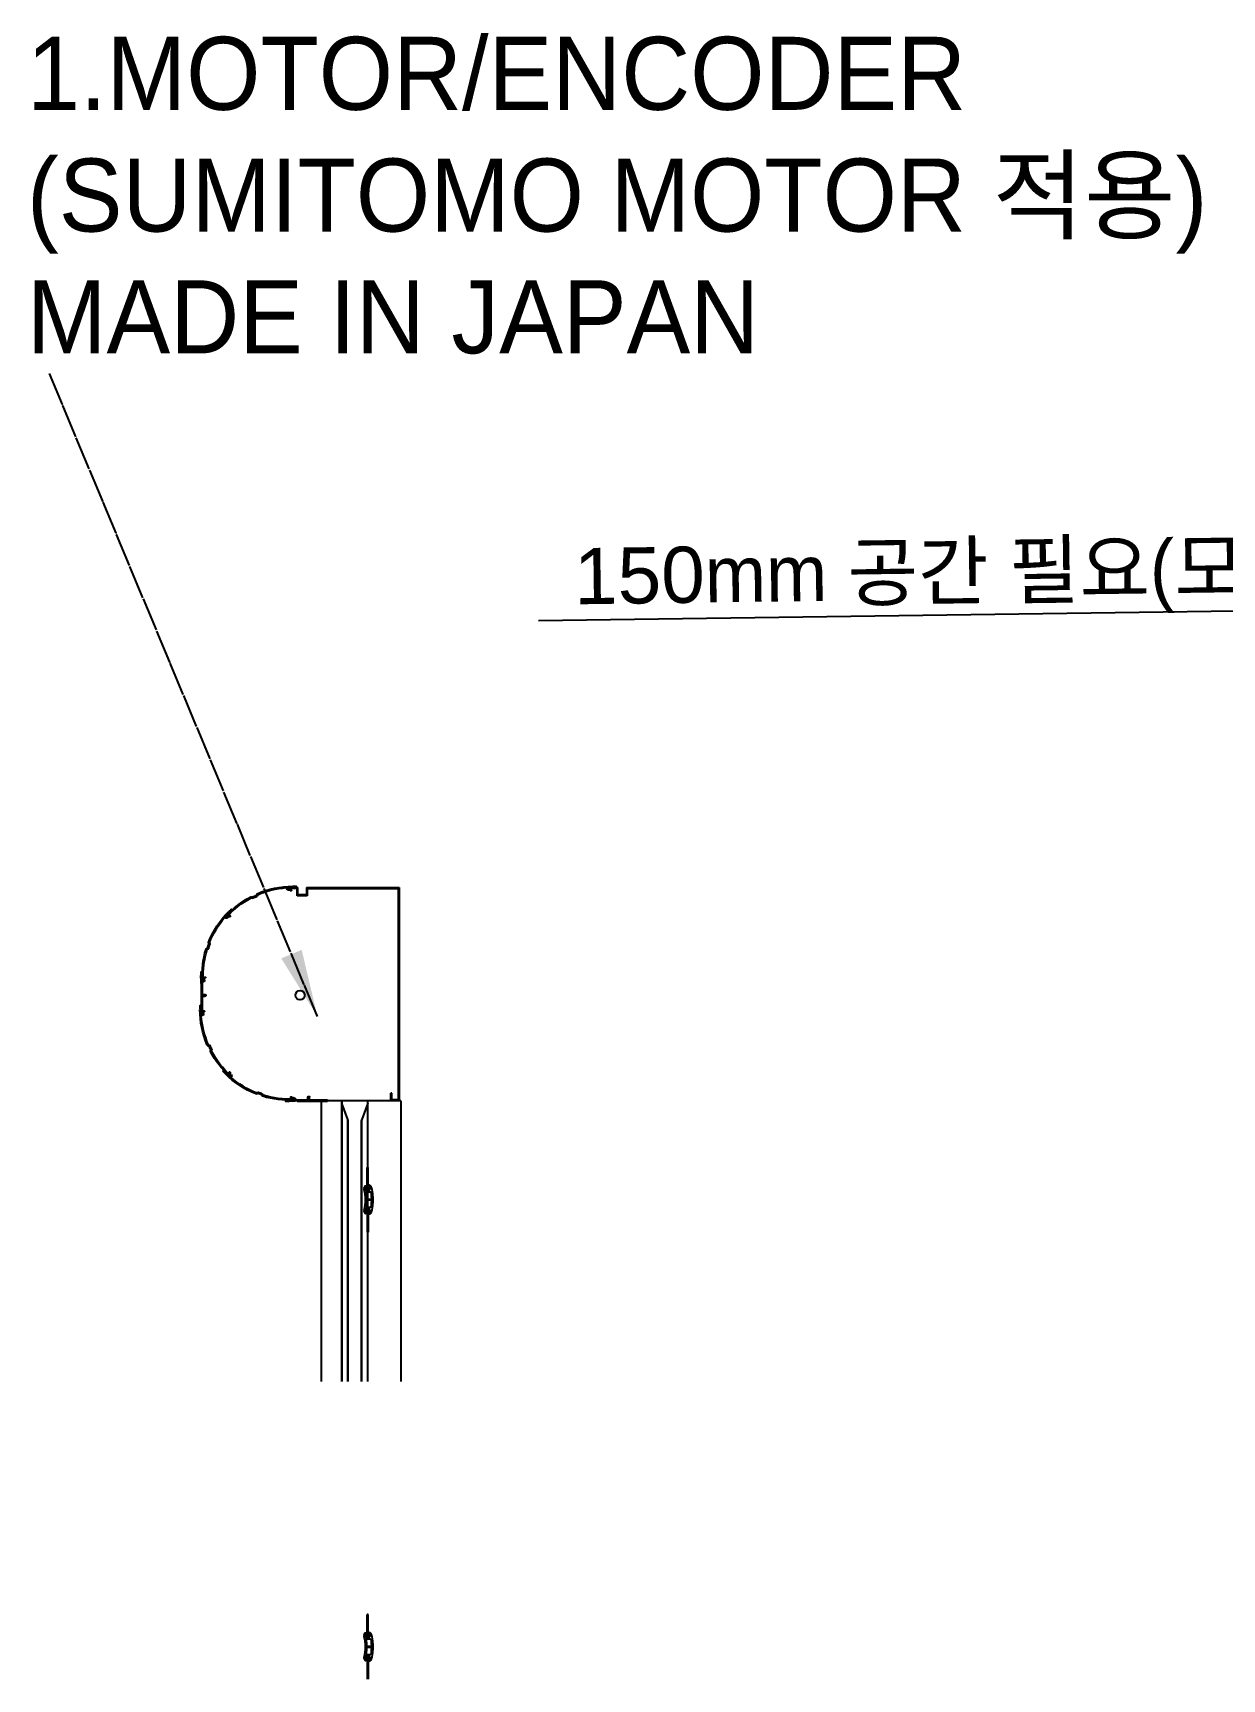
# Model space of a CAD drawing. Header units: millimetres. Extents: x 150937 to 394412, y 327166 to 584759.
# Drawn here: x 195439 to 197557, y 407343 to 410273 of the extents above; entities that cross this region are included whole.
import ezdxf

# ---------------------------------------------------------------- set-up
doc = ezdxf.new("R2010")
doc.units = ezdxf.units.MM
doc.linetypes.add('CEN', pattern=[62, 60, -1, 0, -1])
doc.layers.add('지시선', color=1, linetype='CEN', lineweight=20)
doc.layers.add('지시선문자', color=40, linetype='Continuous', lineweight=20)
doc.styles.get("Standard").update_dxf_attribs({"font": 'arial.ttf'})
doc.styles.add('돋움', font='')
doc.styles.get('돋움').set_extended_font_data('Dotum')
doc.dimstyles.new('ISO-25', dxfattribs={"dimtxt": 2.5, "dimasz": 2.5, "dimexe": 1.25, "dimexo": 0.625, "dimtad": 1, "dimtxsty": 'Standard', "dimcen": 2.5, "dimadec": 0, "dimazin": 0, "dimtfac": 1, "dimtmove": 0, "dimatfit": 3, "dimfxl": 0, "dimarcsym": 0})
doc.dimstyles.new('양쪽화살표지름', dxfattribs={"dimtxt": 3.5, "dimasz": 3.5, "dimexe": 2, "dimexo": 1.5, "dimgap": 0.8, "dimtad": 1, "dimdsep": 46, "dimtxsty": 'Standard', "dimcen": 0, "dimclrd": 1, "dimclre": 1, "dimclrt": 2, "dimazin": 2, "dimtfac": 1, "dimtmove": 0, "dimatfit": 1, "dimfxl": 0, "dimlwd": 25, "dimlwe": 25, "dimarcsym": 0})

# ---------------------------------------------------------------- blocks, each defined once
blk = doc.blocks.new('33')
at = {"color": 1}
for p, q in [((8641.3, 1892), (8587.2, 1892)), ((8618.5, 1893.8), (8587.3, 1893.8)), ((8619, 1894.3), (8619, 1898.8)), ((8622, 1894.3), (8622, 1898.8)), ((8643.8, 1893.8), (8622.5, 1893.8)), ((8650.3, 1895.7), (8647.4, 1895.8)), ((8647.5, 1897.8), (8650.4, 1897.7)), ((8650.9, 1898.2), (8651, 1898.7)), ((8653, 1898.6), (8652.9, 1898.1)), ((8656, 1891.9), (8655.6, 1891.4)), ((8656.5, 1891.4), (8656, 1891.9)), ((8662, 1891.5), (8656.5, 1891.4)), ((8660.2, 1893.5), (8662, 1893.4)), ((8662.3, 1893.2), (8662.3, 1891.8))]:
    blk.add_line(p, q, dxfattribs=at)
for centre, radius, start, end in [((8587.2, 1892.9), 0.907, 84.4243, 270.0025), ((8618.5, 1894.3), 0.5, 270, 0), ((8620.5, 1898.8), 1.5, 0, 180), ((8622.5, 1894.3), 0.5, 180, 270), ((8655.9, 2055.4), 164, 264.9057, 269.8991), ((8643.5, 1894.7), 0.901, 292.3286, 353.6078), ((8647.3, 1894.8), 3, 86.6098, 184.823), ((8647.4, 1894.7), 1.11, 92.013, 261.2865), ((8655.6, 2051.4), 158, 266.9727, 271.6735), ((8650.4, 1898.2), 2.5, 266.6098, 356.6098), ((8650.4, 1898.2), 0.5, 266.6098, 356.6098), ((8652, 1898.6), 1, 356.6098, 176.6098), ((8662, 1893.1), 0.3, 1.1562, 90.9209), ((8662, 1891.8), 0.3, 271.0941, 1.1562)]:
    blk.add_arc(centre, radius, start, end, dxfattribs=at)
blk = doc.blocks.new('sef')
for p, q in [((8556.5, 2349.9), (8556.4, 2351.3)), ((8556.7, 2351.6), (8562.3, 2351.7)), ((8558.5, 2349.6), (8556.8, 2349.7)), ((8562.3, 2351.7), (8562.8, 2351.2)), ((8562.8, 2351.2), (8563.3, 2351.7)), ((8565.8, 2344.5), (8565.8, 2345)), ((8567.8, 2344.9), (8567.8, 2344.4)), ((8571.3, 2345.3), (8568.4, 2345.4)), ((8568.5, 2347.4), (8571.4, 2347.3)), ((8626.3, 2336.2), (8627, 2334.4)), ((8627.2, 2338), (8627.9, 2336.2)), ((8636.6, 2331.2), (8634.7, 2330.6)), ((8637.5, 2333.1), (8635.6, 2332.4))]:
    blk.add_line(p, q)
for centre, radius, start, end in [((8556.7, 2351.3), 0.3, 91.0941, 181.1562), ((8556.8, 2350), 0.3, 181.1562, 270.9209), ((8563.2, 2191.7), 158, 86.9727, 91.6735), ((8563.2, 2191.7), 160, 66.6158, 89.9731), ((8568.3, 2344.9), 2.5, 86.6098, 176.6098), ((8566.8, 2344.5), 1, 176.6098, 356.6098), ((8568.3, 2344.9), 0.5, 86.6098, 176.6098), ((8571.4, 2348.3), 3, 266.6098, 4.823), ((8571.3, 2348.4), 1.11, 272.013, 81.2865), ((8575.3, 2348.4), 0.901, 112.3286, 173.6078), ((8563.2, 2191.7), 158, 66.6472, 85.7109), ((8625.4, 2335.8), 1, 20.3424, 66.6472), ((8626.3, 2337.6), 1, 20.1013, 66.6158), ((8627.9, 2334.7), 1, 200.3424, 245.629), ((8563.2, 2191.7), 156, 62.9963, 65.629), ((8628.8, 2336.5), 1, 200.1013, 245.6115), ((8563.2, 2191.7), 158, 63.0138, 65.6115), ((8634.4, 2331.6), 1, 242.9963, 288.2829), ((8635.3, 2333.4), 1, 243.0138, 288.5239), ((8636.9, 2330.3), 1, 61.9781, 108.2829), ((8563.2, 2191.7), 158, 41.9591, 61.9781), ((8637.8, 2332.1), 1, 62.0094, 108.5239), ((8563.2, 2191.7), 160, 41.9224, 62.0094), ((8681.4, 2298), 1.01, 219.7927, 50.0222)]:
    blk.add_arc(centre, radius, start, end)
blk = doc.blocks.new('c2side')
for p, q in [((-200, 377.8), (-200, 379.4)), ((-200, 379.4), (-183.4, 379.4)), ((-185, 377.8), (-200, 377.8)), ((-185, 364.8), (-185, 377.8)), ((-166.8, 364.8), (-185, 364.8)), ((-183.4, 366.4), (-183.4, 379.4)), ((-168.4, 366.4), (-183.4, 366.4)), ((-168.4, 379.4), (-3, 379.4)), ((-168.4, 379.4), (-168.4, 366.4)), ((-166.8, 377.8), (-4.6, 377.8)), ((-166.8, 377.8), (-166.8, 364.8)), ((-4.6, 377.8), (-4.6, 1.6)), ((-3, 379.4), (-3, 0)), ((-18, 0), (-123.1, 0)), ((-18, 0), (-18, 13.4)), ((-16.4, 13.4), (-18, 13.4)), ((-3, 0), (-18, 0)), ((-3, 0), (-18, 0)), ((-3, 0), (-18, 0)), ((-3, 0), (-18, 0)), ((-16.4, 1.6), (-16.4, 13.4)), ((-4.6, 1.6), (-16.4, 1.6)), ((-4.6, 1.6), (-16.4, 1.6)), ((-4.6, 1.6), (-16.4, 1.6)), ((-4.6, 1.6), (-16.4, 1.6))]:
    blk.add_line(p, q)
at = {"color": 7, "linetype": 'Continuous', "lineweight": 25}
for p, q in [((-116.7, 0), (-141.7, 0)), ((-141.7, -500), (-141.7, 0)), ((-121, 0), (-121.5, 0)), ((-107.6, 0), (-116.7, 0)), ((-107, 0), (-107.6, 0)), ((-106.6, 0), (-107, 0)), ((-106.6, 0), (-106.6, 0)), ((-105.7, 0), (-106.6, 0)), ((-105.2, 0), (-105.7, 0)), ((-105.2, 0), (-105.2, -500)), ((-105.2, -500), (-105.2, 0)), ((-105.2, 0), (-105.2, 0)), ((-59.2, 0), (-105.2, 0)), ((-59.2, -500), (-59.2, 0)), ((-59.2, -500), (-59.2, 0)), ((-58.8, 0), (-59.2, 0)), ((-59.2, 0), (-59.2, 0)), ((-57.8, 0), (-58.8, 0)), ((-57.4, 0), (-57.8, 0)), ((-57.8, 0), (-57.8, 0)), ((-56.9, 0), (-57.4, 0)), ((-36.8, 0), (-56.9, 0)), ((-36.6, 0), (-36.8, 0)), ((-36.1, 0), (-36.6, 0)), ((-10.9, 0), (-36.1, 0)), ((-10.7, 0), (-10.9, 0)), ((-10.4, 0), (-10.7, 0)), ((-9.1, 0), (-10.4, 0)), ((-8.4, 0), (-9.1, 0)), ((0, 0), (-8.4, 0)), ((0, 0), (0, -500)), ((0, 0), (0, -500)), ((0, 0), (0, -500)), ((0, 0), (0, 0)), ((-94.7, -33.6), (-105.2, -4.2)), ((-59.2, -4.2), (-69.7, -33.6)), ((-94.7, -500), (-94.7, -33.6)), ((-94.2, -35), (-94.7, -33.6)), ((-94.2, -500), (-94.2, -35)), ((-69.7, -33.6), (-70.2, -35)), ((-70.2, -500), (-70.2, -35)), ((-69.7, -500), (-69.7, -33.6))]:
    blk.add_line(p, q, dxfattribs=at)
blk.add_circle((-179.6, 187.7), 8.26)
at = {"xscale": -1}
for name, p in [('sef', (8370.8, -1970.1)), ('sef', (8370.8, -1970.1)), ('33', (8456.5, -1892.6))]:
    blk.add_blockref(name, p, dxfattribs=at)
for name, p, rotation in [('sef', (7410.8, 4728.2), 44.99999999999536), ('33', (-2247.5, -8432.9), 270), ('sef', (1993.8, 8725.7), 90), ('sef', (-4704.6, 7765.7), 134.9999999999309)]:
    blk.add_blockref(name, p, dxfattribs=dict(at, rotation=rotation))
blk = doc.blocks.new('*D119')
at = {"color": 161, "lineweight": -2, "transparency": 16777216}
for p, q in [((-146, 599), (-150.7, 933.4)), ((4, 601.1), (-0.7, 935.5)), ((-250, 882), (-2255.2, 854)), ((0, 885.5), (-150, 883.4)), ((100, 886.9), (200, 888.3))]:
    blk.add_line(p, q, dxfattribs=at)
at = {"color": 161, "transparency": 16777216}
for points in [[(-250.2, 898.7), (-249.8, 865.3), (-150, 883.4)], [(99.8, 903.5), (100.2, 870.2), (0, 885.5)]]:
    blk.add_solid(points, dxfattribs=at)
at = {"color": 6, "transparency": 16777216, "insert": (-1303.5, 930.8), "char_height": 100, "attachment_point": 5, "rotation": 0.8006}
blk.add_mtext('150{\\fGulim|b0|i0|c129|p50;mm 공간 필요(모터 반대쪽)}', dxfattribs=at)
blk = doc.blocks.new('windbar')
for p, q in [((-1, 42.3), (-1, 77.5)), ((1, 77.5), (-1, 77.5)), ((0, 42), (0, 77.5)), ((1, 42.3), (1, 77.5)), ((1, 42.3), (1, 77.5)), ((-1, -2.3), (-1, -37.5)), ((0, -2), (0, -37.5)), ((1, -2.3), (1, -37.5)), ((1, -2.3), (1, -37.5))]:
    blk.add_line(p, q)
for points in [[(1.5, 44.2, -0.317583), (0.8, 45.2, -0.525667), (2.1, 46.2, -0.26023), (6.5, 41.6, -0.042202), (8.9, 27), (8.4, 26.5), (9, 26, -0.016952), (9.2, 20, -0.016952), (9, 14), (8.4, 13.5), (8.9, 13, -0.042202), (6.5, -1.6, -0.260031), (2.1, -6.2, -0.506732), (0.8, -5.2, -0.334191), (1.5, -4.2, 3.653755), (-3, -3.4, -0.191193), (-2.7, -4, -0.633527), (-4.4, -4.6, -0.182471), (-6.3, -0.5), (-5.8, 0), (-6.3, 0.5, -0.043451), (-6.1, 1.6, 0.062062), (-3.8, 20, 0.062062), (-6.1, 38.4, -0.043451), (-6.3, 39.5), (-5.8, 40), (-6.3, 40.5, -0.182471), (-4.4, 44.6, -0.633527), (-2.7, 44, -0.191193), (-3, 43.4, 3.651156)], [(-0.8, 21), (6.2, 21, 0.421123), (7.2, 22, 0.031026), (6.2, 32.6, 0.371616), (5.3, 33.5), (-1.8, 33.5, 0.46218), (-2.8, 32.3, -0.03384), (-1.8, 22, 0.406722)], [(-1.8, 18, -0.03384), (-2.8, 7.7, 0.46218), (-1.8, 6.5), (5.3, 6.5, 0.371616), (6.2, 7.4, 0.031026), (7.2, 18, 0.421123), (6.2, 19), (-0.8, 19, 0.406722)]]:
    blk.add_lwpolyline(points, format="xyb", close=True)
for centre in [(0, 40), (0, 0)]:
    blk.add_circle(centre, 2)
for centre, start, end in [((0, 40), 113.5782, 66.4218), ((0, 40), 62.6129, 66.4218), ((0, 0), 293.5782, 246.4218)]:
    blk.add_arc(centre, 2.5, start, end)
blk = doc.blocks.new('치수선_bearing_space_c2')
dim = blk.add_linear_dim(base=(-150, 883.4), p1=(12.4, 1.1), p2=(-137.6, -1), angle=180.8006, text='<>{\\fGulim|b0|i0|c129|p50;mm 공간 필요(모터 반대쪽)}', dimstyle='ISO-25', override={"dimtxt": 100, "dimasz": 100, "dimexe": 50, "dimexo": 600, "dimdec": 0, "dimclrd": 161, "dimclre": 161, "dimclrt": 6})
dim.commit()
dim.dimension.update_dxf_attribs({"geometry": '*D119', "text_midpoint": (-1303.5, 930.8)})
blk = doc.blocks.new('지시선_motor')
at = {"layer": '지시선문자', "insert": (-515.9, 1742.7), "char_height": 130, "attachment_point": 1, "style": '돋움'}
blk.add_mtext('1.MOTOR/ENCODER\\P(SUMITOMO MOTOR 적용)\\PMADE IN JAPAN', dxfattribs=at)
at = {"layer": '지시선'}
blk.add_leader([(1.3, -0.9), (-476.2, 1144.4)], dimstyle='양쪽화살표지름', override={"dimasz": 120, "dimgap": 0.8, "dimtad": 0}, dxfattribs=at)

msp = doc.modelspace()

# ---------------------------------------------------------------- block references
for name, p in [('지시선_motor', (195944.179, 408523.799)), ('치수선_bearing_space_c2', (198594.179, 408372.799)), ('c2side', (196094.179, 408372.799)), ('windbar', (196034.979, 408176.509)), ('windbar', (196034.979, 407380.729))]:
    msp.add_blockref(name, p)

doc.saveas('drawing.dxf')
